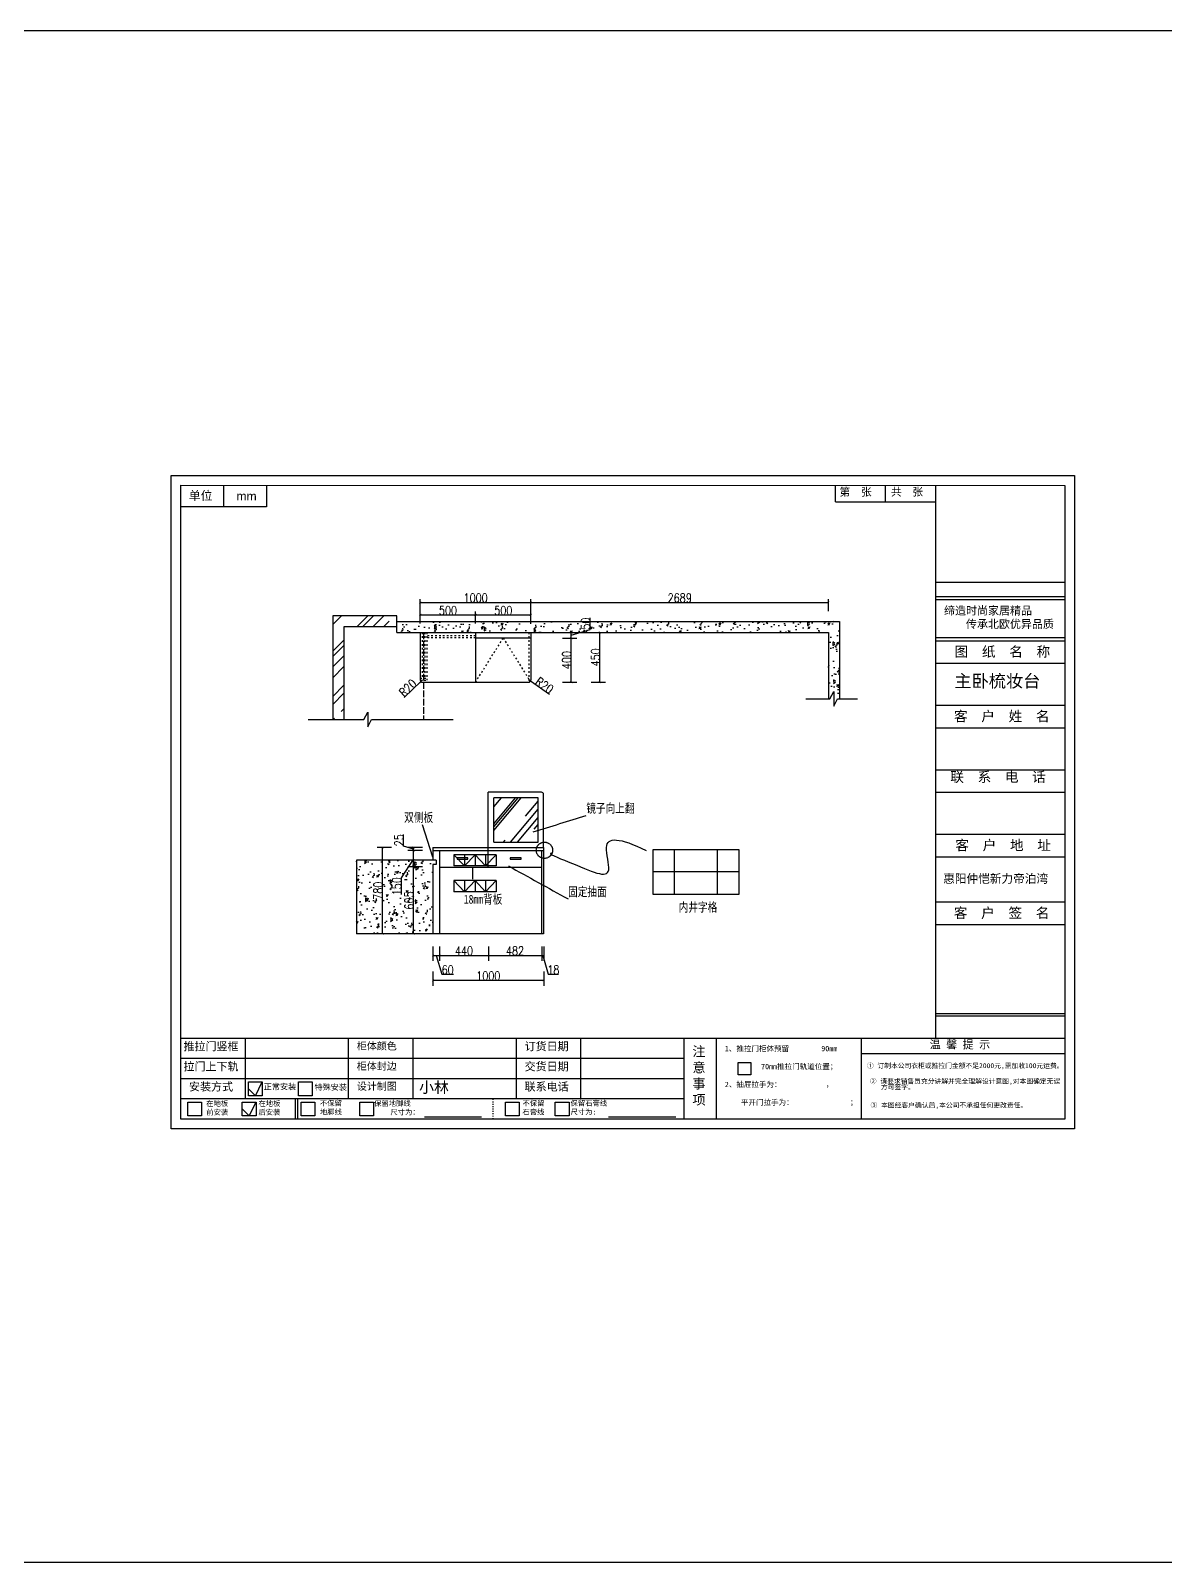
# Model space of a CAD drawing. Header units: millimetres. Extents: x 3255186 to 3429179, y -984851 to -941485.
# Drawn here: x 3359372 to 3369623, y -955326 to -941485 of the extents above; entities that cross this region are included whole.
import ezdxf

# ---------------------------------------------------------------- set-up
doc = ezdxf.new("R2010")
doc.units = ezdxf.units.MM
doc.header["$PDMODE"] = 35
for name, pattern in [('001', [70, 15, -20, 15, -20]), ('ACAD_ISO02W100', [15, 12, -3]), ('ACAD_ISO03W100', [30, 12, -18])]:
    doc.linetypes.add(name, pattern=pattern)
doc.layers.add('块', color=7, linetype='Continuous', lineweight=30)
doc.styles.add('DIM_FONT', font='SIMPLEX.shx', dxfattribs={"width": 0.8})
doc.styles.add('ROMANS', font='romans')
doc.styles.get("Standard").update_dxf_attribs({"font": 'acaderef.shx', "bigfont": 'bigfont.shx'})
doc.styles.add('新宋体', font='', dxfattribs={"height": 80})
doc.styles.add('标注用字体', font='', dxfattribs={"height": 70})
doc.styles.get('新宋体').set_extended_font_data('NSimSun')
doc.styles.get('标注用字体').set_extended_font_data('FangSong_GB2312')
doc.dimstyles.new('ISO-25', dxfattribs={"dimtxt": 80, "dimasz": 20, "dimexe": 30, "dimexo": 80, "dimtad": 1, "dimdec": 0, "dimtxsty": 'DIM_FONT', "dimblk": 'ARCHTICK', "dimcen": 2.5, "dimadec": 0, "dimazin": 0, "dimtfac": 1, "dimtdec": 0, "dimtmove": 1, "dimatfit": 3, "dimfxl": 80, "dimfxlon": 1, "dimarcsym": 0})

# ---------------------------------------------------------------- blocks, each defined once
blk = doc.blocks.new('_ArchTick')
at = {"color": 0, "linetype": 'ByBlock', "const_width": 0.15}
blk.add_lwpolyline([(-0.5, -0.5), (0.5, 0.5)], dxfattribs=at)
blk = doc.blocks.new('*D19')
at = {"color": 0, "lineweight": -2, "ltscale": 5}
for p, q in [((3363892, -946731), (3363892, -946621)), ((3363892, -946651), (3366581, -946651)), ((3366581, -946731), (3366581, -946621))]:
    blk.add_line(p, q, dxfattribs=at)
at = {"layer": 'Defpoints', "color": 0, "ltscale": 5}
for p in [(3366581, -946651), (3363892, -946923), (3366581, -946923)]:
    blk.add_point(p, dxfattribs=at)
at = {"color": 0, "lineweight": -2, "ltscale": 5, "xscale": 20, "yscale": 20, "zscale": 20, "rotation": 180}
blk.add_blockref('_ArchTick', (3363892, -946651), dxfattribs=at)
at = {"color": 0, "lineweight": -2, "ltscale": 5, "xscale": 20, "yscale": 20, "zscale": 20}
blk.add_blockref('_ArchTick', (3366581, -946651), dxfattribs=at)
at = {"color": 0, "ltscale": 5, "insert": (3365236, -946611), "char_height": 80, "attachment_point": 5, "style": 'DIM_FONT'}
blk.add_mtext('2689', dxfattribs=at)
blk = doc.blocks.new('*D20')
at = {"color": 0, "lineweight": -2, "ltscale": 5}
for p, q in [((3362892, -946731), (3362892, -946621)), ((3362892, -946651), (3363892, -946651)), ((3363892, -946731), (3363892, -946621))]:
    blk.add_line(p, q, dxfattribs=at)
at = {"layer": 'Defpoints', "color": 0, "ltscale": 5}
for p in [(3363892, -946651), (3362892, -946923), (3363892, -946923)]:
    blk.add_point(p, dxfattribs=at)
at = {"color": 0, "lineweight": -2, "ltscale": 5, "xscale": 20, "yscale": 20, "zscale": 20, "rotation": 180}
blk.add_blockref('_ArchTick', (3362892, -946651), dxfattribs=at)
at = {"color": 0, "lineweight": -2, "ltscale": 5, "xscale": 20, "yscale": 20, "zscale": 20}
blk.add_blockref('_ArchTick', (3363892, -946651), dxfattribs=at)
at = {"color": 0, "ltscale": 5, "insert": (3363392, -946611), "char_height": 80, "attachment_point": 5, "style": 'DIM_FONT'}
blk.add_mtext('1000', dxfattribs=at)
blk = doc.blocks.new('*D21')
at = {"color": 0, "linetype": 'Continuous', "lineweight": -2}
for p, q in [((3362911, -949042), (3362781, -949042)), ((3362831, -949647), (3362831, -949042)), ((3362911, -949647), (3362781, -949647))]:
    blk.add_line(p, q, dxfattribs=at)
at = {"layer": 'Defpoints', "color": 0}
for p in [(3362831, -949042), (3363067, -949042), (3363067, -949647)]:
    blk.add_point(p, dxfattribs=at)
at = {"color": 0, "lineweight": -2, "xscale": 20, "yscale": 20, "zscale": 20}
for p, rotation in [((3362831, -949042), 90), ((3362831, -949647), 270)]:
    blk.add_blockref('_ArchTick', p, dxfattribs=dict(at, rotation=rotation))
at = {"color": 0, "insert": (3362791, -949345), "char_height": 80, "attachment_point": 5, "rotation": 90, "style": 'DIM_FONT'}
blk.add_mtext('605', dxfattribs=at)
blk = doc.blocks.new('*D22')
at = {"color": 0, "linetype": 'Continuous', "lineweight": -2}
for p, q in [((3362911, -948892), (3362781, -948892)), ((3362831, -949042), (3362831, -948892)), ((3362831, -948967), (3362719, -949139)), ((3362911, -949042), (3362781, -949042)), ((3362719, -949139), (3362719, -949292))]:
    blk.add_line(p, q, dxfattribs=at)
at = {"layer": 'Defpoints', "color": 0}
for p in [(3362831, -948892), (3363067, -948892), (3363067, -949042)]:
    blk.add_point(p, dxfattribs=at)
at = {"color": 0, "lineweight": -2, "xscale": 20, "yscale": 20, "zscale": 20}
for p, rotation in [((3362831, -948892), 90), ((3362831, -949042), 270)]:
    blk.add_blockref('_ArchTick', p, dxfattribs=dict(at, rotation=rotation))
at = {"color": 0, "insert": (3362679, -949216), "char_height": 80, "attachment_point": 5, "rotation": 90, "style": 'DIM_FONT'}
blk.add_mtext('150', dxfattribs=at)
blk = doc.blocks.new('*D23')
at = {"color": 0, "linetype": 'Continuous', "lineweight": -2}
for p, q in [((3362740, -948853), (3362740, -948748)), ((3362831, -948880), (3362740, -948853)), ((3362911, -948867), (3362781, -948867)), ((3362911, -948892), (3362781, -948892)), ((3362831, -948892), (3362831, -948867))]:
    blk.add_line(p, q, dxfattribs=at)
at = {"layer": 'Defpoints', "color": 0}
for p in [(3362831, -948867), (3363066, -948867), (3363067, -948892)]:
    blk.add_point(p, dxfattribs=at)
at = {"color": 0, "lineweight": -2, "xscale": 20, "yscale": 20, "zscale": 20}
for p, rotation in [((3362831, -948867), 90), ((3362831, -948892), 270)]:
    blk.add_blockref('_ArchTick', p, dxfattribs=dict(at, rotation=rotation))
at = {"color": 0, "insert": (3362700, -948800), "char_height": 80, "attachment_point": 5, "rotation": 90, "style": 'DIM_FONT'}
blk.add_mtext('25', dxfattribs=at)
blk = doc.blocks.new('*D24')
at = {"color": 0, "linetype": 'Continuous', "lineweight": -2}
for p, q in [((3362632, -948867), (3362502, -948867)), ((3362552, -949647), (3362552, -948867)), ((3362632, -949647), (3362502, -949647))]:
    blk.add_line(p, q, dxfattribs=at)
at = {"layer": 'Defpoints', "color": 0}
for p in [(3362552, -948867), (3363007, -948867), (3363007, -949647)]:
    blk.add_point(p, dxfattribs=at)
at = {"color": 0, "lineweight": -2, "xscale": 20, "yscale": 20, "zscale": 20}
for p, rotation in [((3362552, -948867), 90), ((3362552, -949647), 270)]:
    blk.add_blockref('_ArchTick', p, dxfattribs=dict(at, rotation=rotation))
at = {"color": 0, "insert": (3362511, -949257), "char_height": 80, "attachment_point": 5, "rotation": 90, "style": 'DIM_FONT'}
blk.add_mtext('780', dxfattribs=at)
blk = doc.blocks.new('*D25')
at = {"color": 0, "linetype": 'Continuous', "lineweight": -2}
for p, q in [((3363007, -949761), (3363007, -949891)), ((3363067, -949761), (3363067, -949891)), ((3363007, -949841), (3363067, -949841)), ((3363037, -949841), (3363088, -950012)), ((3363088, -950012), (3363193, -950012))]:
    blk.add_line(p, q, dxfattribs=at)
at = {"layer": 'Defpoints', "color": 0}
for p in [(3363007, -949567), (3363067, -949567), (3363067, -949841)]:
    blk.add_point(p, dxfattribs=at)
at = {"color": 0, "lineweight": -2, "xscale": 20, "yscale": 20, "zscale": 20, "rotation": 180}
blk.add_blockref('_ArchTick', (3363007, -949841), dxfattribs=at)
at = {"color": 0, "lineweight": -2, "xscale": 20, "yscale": 20, "zscale": 20}
blk.add_blockref('_ArchTick', (3363067, -949841), dxfattribs=at)
at = {"color": 0, "insert": (3363140, -949971), "char_height": 80, "attachment_point": 5, "style": 'DIM_FONT'}
blk.add_mtext('60', dxfattribs=at)
blk = doc.blocks.new('*D26')
at = {"color": 0, "linetype": 'Continuous', "lineweight": -2}
for p, q in [((3363067, -949761), (3363067, -949891)), ((3363507, -949761), (3363507, -949891)), ((3363067, -949841), (3363507, -949841))]:
    blk.add_line(p, q, dxfattribs=at)
at = {"layer": 'Defpoints', "color": 0}
for p in [(3363507, -949032), (3363067, -949567), (3363507, -949841)]:
    blk.add_point(p, dxfattribs=at)
at = {"color": 0, "lineweight": -2, "xscale": 20, "yscale": 20, "zscale": 20, "rotation": 180}
blk.add_blockref('_ArchTick', (3363067, -949841), dxfattribs=at)
at = {"color": 0, "lineweight": -2, "xscale": 20, "yscale": 20, "zscale": 20}
blk.add_blockref('_ArchTick', (3363507, -949841), dxfattribs=at)
at = {"color": 0, "insert": (3363287, -949800), "char_height": 80, "attachment_point": 5, "style": 'DIM_FONT'}
blk.add_mtext('440', dxfattribs=at)
blk = doc.blocks.new('*D27')
at = {"color": 0, "linetype": 'Continuous', "lineweight": -2}
for p, q in [((3363507, -949761), (3363507, -949891)), ((3363989, -949761), (3363989, -949891)), ((3363507, -949841), (3363989, -949841))]:
    blk.add_line(p, q, dxfattribs=at)
at = {"layer": 'Defpoints', "color": 0}
for p in [(3363507, -949032), (3363989, -949531), (3363989, -949841)]:
    blk.add_point(p, dxfattribs=at)
at = {"color": 0, "lineweight": -2, "xscale": 20, "yscale": 20, "zscale": 20, "rotation": 180}
blk.add_blockref('_ArchTick', (3363507, -949841), dxfattribs=at)
at = {"color": 0, "lineweight": -2, "xscale": 20, "yscale": 20, "zscale": 20}
blk.add_blockref('_ArchTick', (3363989, -949841), dxfattribs=at)
at = {"color": 0, "insert": (3363748, -949800), "char_height": 80, "attachment_point": 5, "style": 'DIM_FONT'}
blk.add_mtext('482', dxfattribs=at)
blk = doc.blocks.new('*D28')
at = {"color": 0, "linetype": 'Continuous', "lineweight": -2}
for p, q in [((3363989, -949761), (3363989, -949891)), ((3364007, -949761), (3364007, -949891)), ((3363989, -949841), (3364007, -949841)), ((3363998, -949841), (3364049, -950012)), ((3364049, -950012), (3364142, -950012))]:
    blk.add_line(p, q, dxfattribs=at)
at = {"layer": 'Defpoints', "color": 0}
for p in [(3363989, -949531), (3364007, -949541), (3364007, -949841)]:
    blk.add_point(p, dxfattribs=at)
at = {"color": 0, "lineweight": -2, "xscale": 20, "yscale": 20, "zscale": 20, "rotation": 180}
blk.add_blockref('_ArchTick', (3363989, -949841), dxfattribs=at)
at = {"color": 0, "lineweight": -2, "xscale": 20, "yscale": 20, "zscale": 20}
blk.add_blockref('_ArchTick', (3364007, -949841), dxfattribs=at)
at = {"color": 0, "insert": (3364095, -949971), "char_height": 80, "attachment_point": 5, "style": 'DIM_FONT'}
blk.add_mtext('18', dxfattribs=at)
blk = doc.blocks.new('*D29')
at = {"color": 0, "linetype": 'Continuous', "lineweight": -2}
for p, q in [((3363007, -949987), (3363007, -950117)), ((3364007, -949987), (3364007, -950117)), ((3364007, -950067), (3363007, -950067))]:
    blk.add_line(p, q, dxfattribs=at)
at = {"layer": 'Defpoints', "color": 0}
for p in [(3363007, -949647), (3364007, -949647), (3363007, -950067)]:
    blk.add_point(p, dxfattribs=at)
at = {"color": 0, "lineweight": -2, "xscale": 20, "yscale": 20, "zscale": 20, "rotation": 180}
blk.add_blockref('_ArchTick', (3363007, -950067), dxfattribs=at)
at = {"color": 0, "lineweight": -2, "xscale": 20, "yscale": 20, "zscale": 20}
blk.add_blockref('_ArchTick', (3364007, -950067), dxfattribs=at)
at = {"color": 0, "insert": (3363507, -950026), "char_height": 80, "attachment_point": 5, "style": 'DIM_FONT'}
blk.add_mtext('1000', dxfattribs=at)
blk = doc.blocks.new('*D30')
at = {"color": 0, "linetype": 'Continuous', "lineweight": -2}
for p, q in [((3364427, -946897), (3364427, -946792)), ((3364176, -946923), (3364306, -946923)), ((3364176, -946973), (3364306, -946973)), ((3364256, -946948), (3364427, -946897)), ((3364256, -946973), (3364256, -946923))]:
    blk.add_line(p, q, dxfattribs=at)
at = {"layer": 'Defpoints', "color": 0}
for p in [(3363773, -946923), (3363773, -946973), (3364256, -946923)]:
    blk.add_point(p, dxfattribs=at)
at = {"color": 0, "lineweight": -2, "xscale": 20, "yscale": 20, "zscale": 20}
for p, rotation in [((3364256, -946923), 90), ((3364256, -946973), 270)]:
    blk.add_blockref('_ArchTick', p, dxfattribs=dict(at, rotation=rotation))
at = {"color": 0, "insert": (3364386, -946844), "char_height": 80, "attachment_point": 5, "rotation": 90, "style": 'DIM_FONT'}
blk.add_mtext('50', dxfattribs=at)
blk = doc.blocks.new('*D31')
at = {"color": 0, "linetype": 'Continuous', "lineweight": -2}
for p, q in [((3364176, -946973), (3364306, -946973)), ((3364256, -947373), (3364256, -946973)), ((3364176, -947373), (3364306, -947373))]:
    blk.add_line(p, q, dxfattribs=at)
at = {"layer": 'Defpoints', "color": 0}
for p in [(3363777, -946973), (3364256, -946973), (3363777, -947373)]:
    blk.add_point(p, dxfattribs=at)
at = {"color": 0, "lineweight": -2, "xscale": 20, "yscale": 20, "zscale": 20}
for p, rotation in [((3364256, -946973), 90), ((3364256, -947373), 270)]:
    blk.add_blockref('_ArchTick', p, dxfattribs=dict(at, rotation=rotation))
at = {"color": 0, "insert": (3364215, -947173), "char_height": 80, "attachment_point": 5, "rotation": 90, "style": 'DIM_FONT'}
blk.add_mtext('400', dxfattribs=at)
blk = doc.blocks.new('*D32')
at = {"color": 0, "linetype": 'Continuous', "lineweight": -2}
for p, q in [((3364435, -946923), (3364565, -946923)), ((3364515, -947373), (3364515, -946923)), ((3364435, -947373), (3364565, -947373))]:
    blk.add_line(p, q, dxfattribs=at)
at = {"layer": 'Defpoints', "color": 0}
for p in [(3363756, -946923), (3364515, -946923), (3363756, -947373)]:
    blk.add_point(p, dxfattribs=at)
at = {"color": 0, "lineweight": -2, "xscale": 20, "yscale": 20, "zscale": 20}
for p, rotation in [((3364515, -946923), 90), ((3364515, -947373), 270)]:
    blk.add_blockref('_ArchTick', p, dxfattribs=dict(at, rotation=rotation))
at = {"color": 0, "insert": (3364475, -947148), "char_height": 80, "attachment_point": 5, "rotation": 90, "style": 'DIM_FONT'}
blk.add_mtext('450', dxfattribs=at)
blk = doc.blocks.new('*D33')
at = {"color": 0, "linetype": 'Continuous', "lineweight": -2}
for p in [(3362747, -947512), (3362912, -947353)]:
    blk.add_line(p, (3362897, -947367), dxfattribs=at)
at = {"layer": 'Defpoints', "color": 0}
for p in [(3362897, -947367), (3362912, -947353)]:
    blk.add_point(p, dxfattribs=at)
at = {"color": 0, "lineweight": -2, "xscale": 20, "yscale": 20, "zscale": 20, "rotation": 44.11083806272474}
blk.add_blockref('_ArchTick', (3362897, -947367), dxfattribs=at)
at = {"color": 0, "insert": (3362780, -947424), "char_height": 80, "attachment_point": 5, "rotation": 44.1108, "style": 'DIM_FONT'}
blk.add_mtext('R20', dxfattribs=at)
blk = doc.blocks.new('*D34')
at = {"color": 0, "linetype": 'Continuous', "lineweight": -2}
for p in [(3363872, -947353), (3364060, -947482)]:
    blk.add_line(p, (3363888, -947364), dxfattribs=at)
at = {"layer": 'Defpoints', "color": 0}
for p in [(3363872, -947353), (3363888, -947364)]:
    blk.add_point(p, dxfattribs=at)
at = {"color": 0, "lineweight": -2, "xscale": 20, "yscale": 20, "zscale": 20, "rotation": 145.4867441732353}
blk.add_blockref('_ArchTick', (3363888, -947364), dxfattribs=at)
at = {"color": 0, "insert": (3364014, -947401), "char_height": 80, "attachment_point": 5, "rotation": 325.4867, "style": 'DIM_FONT'}
blk.add_mtext('R20', dxfattribs=at)
blk = doc.blocks.new('*D35')
at = {"color": 0, "lineweight": -2, "ltscale": 5}
for p, q in [((3362892, -946843), (3362892, -946734)), ((3362892, -946764), (3363392, -946764)), ((3363392, -946843), (3363392, -946734))]:
    blk.add_line(p, q, dxfattribs=at)
at = {"layer": 'Defpoints', "color": 0, "ltscale": 5}
for p in [(3363392, -946764), (3362892, -946923), (3363392, -946923)]:
    blk.add_point(p, dxfattribs=at)
at = {"color": 0, "lineweight": -2, "ltscale": 5, "xscale": 20, "yscale": 20, "zscale": 20, "rotation": 180}
blk.add_blockref('_ArchTick', (3362892, -946764), dxfattribs=at)
at = {"color": 0, "lineweight": -2, "ltscale": 5, "xscale": 20, "yscale": 20, "zscale": 20}
blk.add_blockref('_ArchTick', (3363392, -946764), dxfattribs=at)
at = {"color": 0, "ltscale": 5, "insert": (3363142, -946724), "char_height": 80, "attachment_point": 5, "style": 'DIM_FONT'}
blk.add_mtext('500', dxfattribs=at)
blk = doc.blocks.new('*D36')
at = {"color": 0, "lineweight": -2, "ltscale": 5}
for p, q in [((3363392, -946843), (3363392, -946734)), ((3363392, -946764), (3363892, -946764)), ((3363892, -946844), (3363892, -946734))]:
    blk.add_line(p, q, dxfattribs=at)
at = {"layer": 'Defpoints', "color": 0, "ltscale": 5}
for p in [(3363892, -946764), (3363392, -946923), (3363892, -946973)]:
    blk.add_point(p, dxfattribs=at)
at = {"color": 0, "lineweight": -2, "ltscale": 5, "xscale": 20, "yscale": 20, "zscale": 20, "rotation": 180}
blk.add_blockref('_ArchTick', (3363392, -946764), dxfattribs=at)
at = {"color": 0, "lineweight": -2, "ltscale": 5, "xscale": 20, "yscale": 20, "zscale": 20}
blk.add_blockref('_ArchTick', (3363892, -946764), dxfattribs=at)
at = {"color": 0, "ltscale": 5, "insert": (3363642, -946724), "char_height": 80, "attachment_point": 5, "style": 'DIM_FONT'}
blk.add_mtext('500', dxfattribs=at)
blk = doc.blocks.new('*D409')
at = {"color": 0, "lineweight": -2, "ltscale": 5}
for p, q in [((3374459, -946810), (3374489, -946810)), ((3374459, -946810), (3374459, -947410)), ((3374379, -947410), (3374489, -947410))]:
    blk.add_line(p, q, dxfattribs=at)
at = {"layer": 'Defpoints', "color": 0, "ltscale": 5}
for p in [(3374430, -946810), (3292697, -947410), (3374459, -947410)]:
    blk.add_point(p, dxfattribs=at)
at = {"color": 0, "lineweight": -2, "ltscale": 5, "xscale": 20, "yscale": 20, "zscale": 20}
for p, rotation in [((3374459, -946810), 90), ((3374459, -947410), 270)]:
    blk.add_blockref('_ArchTick', p, dxfattribs=dict(at, rotation=rotation))
at = {"color": 0, "ltscale": 5, "insert": (3374418, -947110), "char_height": 80, "attachment_point": 5, "rotation": 90, "style": 'DIM_FONT'}
blk.add_mtext('600', dxfattribs=at)
blk = doc.blocks.new('M')
for p, q in [((7224, 24106), (7224, 32333)), ((7224, 32333), (18599, 32332)), ((18599, 32332), (18599, 24106)), ((7346, 24228), (7345, 32211)), ((7345, 32211), (18477, 32210)), ((7886, 31941), (7886, 32211)), ((8426, 32211), (8426, 31941)), ((15589, 32004), (15589, 32211)), ((16220, 32004), (16220, 32211)), ((16852, 32210), (16852, 25243)), ((18477, 32210), (18477, 24228)), ((8426, 31941), (7345, 31941)), ((15589, 32004), (16852, 32004)), ((16852, 30991), (18477, 30991)), ((16852, 30810), (18477, 30810)), ((16852, 30770), (18477, 30770)), ((16852, 30294), (18477, 30294)), ((16852, 30253), (18477, 30253)), ((16852, 29969), (18477, 29969)), ((16852, 29440), (18477, 29440)), ((16852, 29156), (18477, 29156)), ((16852, 28628), (18477, 28628)), ((16852, 28343), (18477, 28343)), ((16852, 27815), (18477, 27815)), ((16852, 27531), (18477, 27531)), ((16852, 26962), (18477, 26962)), ((16852, 26677), (18477, 26677)), ((16852, 25557), (18477, 25557)), ((16852, 25527), (18477, 25527)), ((18477, 25243), (7346, 25243)), ((8159, 24482), (8159, 25243)), ((9459, 24482), (9459, 25243)), ((10272, 24482), (10272, 25243)), ((11572, 24482), (11572, 25243)), ((12385, 24482), (12385, 25243)), ((13685, 24228), (13685, 25243)), ((14091, 24228), (14091, 25243)), ((15913, 25243), (15913, 24232)), ((15916, 25243), (15916, 24232)), ((13685, 24989), (7346, 24989)), ((18477, 25050), (15913, 25050)), ((13685, 24736), (7346, 24736)), ((13685, 24482), (7346, 24482)), ((8792, 24228), (8792, 24482)), ((8819, 24228), (8819, 24482)), ((18477, 24228), (7346, 24228)), ((10414, 24254), (11133, 24254)), ((12734, 24254), (13581, 24254)), ((18599, 24106), (7224, 24106))]:
    blk.add_line(p, q)
at = {"color": 0, "ltscale": 5}
for p, q in [((8199, 24608), (8286, 24520)), ((8286, 24520), (8372, 24696)), ((8121, 24354), (8207, 24266)), ((8207, 24266), (8294, 24442))]:
    blk.add_line(p, q, dxfattribs=at)
at = {"linetype": 'ACAD_ISO03W100'}
blk.add_line((11279, 24228), (11279, 24482), dxfattribs=at)
at = {"lineweight": 25}
for points in [[(7434, 24442), (7607, 24442), (7607, 24266), (7434, 24266)], [(8120, 24442), (8293, 24442), (8293, 24266), (8120, 24266)], [(8861, 24442), (9034, 24442), (9034, 24266), (8861, 24266)], [(9601, 24442), (9774, 24442), (9774, 24266), (9601, 24266)], [(11433, 24442), (11606, 24442), (11606, 24266), (11433, 24266)], [(12062, 24442), (12235, 24442), (12235, 24266), (12062, 24266)]]:
    blk.add_lwpolyline(points, close=True, dxfattribs=at)
at = {"layer": '块'}
blk.add_lwpolyline([(14364, 24939), (14524, 24939), (14524, 24783), (14364, 24783)], close=True, dxfattribs=at)
at = {"layer": '块', "lineweight": 25}
for points in [[(8199, 24696), (8372, 24696), (8372, 24520), (8199, 24520)], [(8828, 24696), (9001, 24696), (9001, 24520), (8828, 24520)]]:
    blk.add_lwpolyline(points, close=True, dxfattribs=at)
at = {"char_height": 109.1, "attachment_point": 5}
for s, insert in [('{\\fSimSun|b0|i0|c134|p54;单位}', (7596, 32074)), ('{\\fArial|b0|i0|c0|p32;mm}', (8174, 32074))]:
    blk.add_mtext(s, dxfattribs=dict(at, insert=insert))
at = {"attachment_point": 1}
for s, insert, char_height, width in [('{\\fSimSun|b0|i0|c134|p54;第  张}', (15641, 32177), 99.06, 2286.9), ('{\\fSimSun|b0|i0|c134|p54;共  张}', (16289, 32178), 99.06, 2286.9), ('{\\fSimSun|b0|i0|c134|p2;缔造时尚家居精品\\P    传承北欧优异品质}', (16957, 30683), 101.58, 1676.49), ('{\\fSimSun|b0|i0|c134|p54;推拉门竖框}', (7380, 25194), 101.58, 748), ('{\\fSimSun|b0|i0|c134|p54;订货日期}', (11676, 25194), 101.58, 567.91), ('{\\fSimHei|b0|i0|c134|p2;注意事项}', (13789, 25141), 121.9, 119.08), ('{\\fSimSun|b0|i0|c134|p54;温 馨 提 示}', (16777, 25217), 101.58, 2345.16), ('{\\fSimSun|b0|i0|c134|p54;拉门上下轨}', (7380, 24940), 101.58, 748), ('{\\fSimSun|b0|i0|c134|p54;交货日期}', (11676, 24940), 101.58, 567.91), ('{\\fSimSun|b0|i0|c134|p54;安装方式}', (7450, 24686), 101.58, 567.91), ('{\\fSimSun|b0|i0|c134|p54;联系电话}', (11676, 24686), 101.58, 567.91), ('{\\fSimSun|b0|i0|c134|p54;正常安装}', (8390, 24672), 73.14, 538.56), ('{\\fSimSun|b0|i0|c134|p54;特殊安装}', (9029, 24665), 73.14, 538.56), ('{\\fSimSun|b0|i0|c134|p54;在地板\\P前安装}', (7666, 24456), 65.83, 645.46), ('{\\fSimSun|b0|i0|c134|p54;在地板\\P后安装}', (8324, 24456), 65.83, 645.46), ('{\\fSimSun|b0|i0|c134|p54;不保留\\P地脚线}', (9098, 24460), 65.83, 645.46), ('{\\fSimSun|b0|i0|c134|p54;保留地脚线\\P    尺寸为：}', (9780, 24458), 65.83, 801.54), ('{\\fSimSun|b0|i0|c134|p54;不保留\\P\\fSimSun|b0|i0|c134|p2;石膏线}', (11648, 24460), 65.83, 645.46), ('{\\fSimSun|b0|i0|c134|p54;保留\\fSimSun|b0|i0|c134|p2;石膏线\\P尺寸为:}', (12254, 24460), 65.83, 645.46)]:
    blk.add_mtext(s, dxfattribs=dict(at, insert=insert, char_height=char_height, width=width))
for s, insert, char_height, width, style in [('图  纸  名  称', (17091, 30178), 126.2, 1414.86, '新宋体'), ('客  户  姓  名', (17083, 29365), 126.2, 1414.86, '新宋体'), ('联  系  电  话', (17036, 28600), 126.2, 1756.25, '新宋体'), ('客  户  地  址', (17100, 27740), 126.2, 1414.86, '新宋体'), ('客  户  签  名', (17081, 26887), 126.2, 1414.86, '新宋体'), ('柜体颜色  ', (9563, 25194), 92.1, 1815.91, '新宋体'), ('{\\fSimSun|b0|i0|c134|p2;1、推拉门柜体预留        90mm           \\P       \\P         70mm推拉门轨道位置；\\P\\P2、抽屉拉手为：\\L           \\l，\\P   \\P    平开门拉手为：\\L              \\l；\\P               }', (14197, 25149), 67.72, 4207.93, '标注用字体'), ('{\\fSimSun|b0|i0|c134|p54;柜体封边}', (9563, 24940), 92.1, 1815.91, '新宋体'), ('{\\fSimSun|b0|i0|c134|p54;设计制图}', (9563, 24686), 92.1, 1815.91, '新宋体')]:
    blk.add_mtext(s, dxfattribs=dict(at, insert=insert, char_height=char_height, width=width, style=style))
at = {"char_height": 101.55, "attachment_point": 1, "style": 'ROMANS'}
for s, insert in [('{\\fSimSun|b0|i0|c134|p2;\\H0.8x;     \\H0.75x;    ① 订制本公司衣柜或推拉门金额不足2000元,需加收100元运费。\\P        }', (15519, 24930)), ('{\\fSimSun|b0|i0|c134|p2;\\P\\H0.6x;        \u3000 ② 请要求销售员充分讲解并完全理解设计意图,对本图确定无误}', (15508, 24904)), ('{\\fSimSun|b0|i0|c134|p2;\\P\\H0.6x;\\P           方可签字。}', (15638, 24931)), ('{\\fSimSun|b0|i0|c134|p2;\\P\\H0.6x;           ③ 本图经客户确认后,本公司不承担任何更改责任。}', (15508, 24602))]:
    blk.add_mtext(s, dxfattribs=dict(at, insert=insert))

msp = doc.modelspace()

# ---------------------------------------------------------------- hatches: boundary and pattern name
at = {"ltscale": 5}
h = msp.add_hatch(dxfattribs=at)
h.set_pattern_fill('AR-RROOF', color=4, scale=10, angle=45, style=0)
h.set_pattern_definition([(45, (84776.24, -33920), (215.526147, 574.736392), [3810, -508, 1270, -254]), (45, (84925.32, -33591.32), (-418.479935, 59.26969), [762, -83.82, 1524, -190.5]), (45, (84713.38, -33677.53), (813.6112046, 1054.282069), [2032, -355.6, 1016, -254])])
h.paths.add_polyline_path([(3362681.6, -946772.8), (3362101.6, -946772.8), (3362101.6, -947708.8), (3362201.6, -947708.8), (3362201.6, -946872.8), (3362681.6, -946872.8), (3362681.6, -946822.8)])
h = msp.add_hatch(dxfattribs=at)
h.set_pattern_fill('AR-CONC', color=256, angle=45, style=0)
h.set_pattern_definition([(95, (84746.24, -33920), (140.0946503, 117.5533794), [19.05, -209.55]), (40, (84746.24, -33920), (-160.017889, 110.177007), [15.24, -167.64]), (145.451, (84757.92, -33910.2), (-19.922158, 227.730237), [16.19, -178.09]), (91.1842, (84710.32, -33884.08), (221.410243, 161.953413), [28.575, -314.325]), (141.6356, (84728.77, -33870.58), (-7.086144, 342.826432), [24.285, -267.135]), (36.184, (84710.32, -33884.08), (-7.085572, 342.826385), [22.86, -251.46]), (66, (84737.26, -33875.1), (179.520551, 34.895268), [19.05, -209.55]), (11, (84737.26, -33875.1), (-86.539927, 173.941193), [15.24, -167.64]), (116.4514, (84752.22, -33872.19), (92.98004, 208.836456), [16.19, -178.09]), (82.5, (84746.245, -33920), (-57.6054691, 61.9734137), [0, -165.608, 0, -170.18, 0, -168.275]), (52.5, (84746.245, -33920), (-23.5897273, 118.0870003), [0, -97.028, 0, -161.798, 0, -64.135]), (12.5, (84706.19, -33960.05), (99.927863, 91.8261956), [0, -63.5, 0, -198.12, 0, -262.89]), (2.5, (84688.23, -33978.01), (86.7639044, 122.722393), [0, -82.55, 0, -131.572, 0, -186.69])])
h.paths.add_polyline_path([(3362681.6, -946822.8), (3362681.6, -946922.8), (3366580.6, -946922.8), (3366580.6, -947522.8), (3366593.3, -947522.8), (3366627.8, -947457.4), (3366627.8, -947588.2), (3366662.3, -947522.8), (3366680.6, -947522.8), (3366680.6, -946822.8)])
h = msp.add_hatch()
h.set_pattern_fill('AR-RROOF', color=252, scale=8, angle=50, style=0)
h.set_pattern_definition([(50, (1967793.1, -645800.23), (131.691542, 473.06695), [3048, -406.4, 1016, -203.2]), (50, (1967888.98, -645527.9), (-337.64255, 18.056977), [609.6, -67.056, 1219.2, -152.4]), (50, (1967726.09, -645611.38), (574.902745, 896.944877), [1625.6, -284.48, 812.8, -203.2])])
h.paths.add_polyline_path([(3363956.6, -948417.3), (3363556.6, -948417.3), (3363556.6, -948817.3), (3363956.6, -948817.3)])
h = msp.add_hatch(dxfattribs=at)
h.set_pattern_fill('AR-CONC', color=256, scale=10, angle=45, style=0)
h.set_pattern_definition([(95, (75426.5, -28824.9), (1400.9465, 1175.5338), [190.5, -2095.5]), (40, (75426.5, -28824.9), (-1600.1789, 1101.7701), [152.4, -1676.4]), (145.451, (75543.2, -28727), (-199.2216, 2277.3024), [161.9, -1780.9]), (91.1842, (75067.2, -28465.7), (2214.1024, 1619.5341), [285.75, -3143.25]), (141.6356, (75251.8, -28330.7), (-70.8614, 3428.2643), [242.85, -2671.35]), (36.184, (75067.2, -28465.7), (-70.8557, 3428.2639), [228.6, -2514.6]), (66, (75336.7, -28375.9), (1795.2055, 348.9527), [190.5, -2095.5]), (11, (75336.7, -28375.9), (-865.3993, 1739.4119), [152.4, -1676.4]), (116.4514, (75486.3, -28346.8), (929.8004, 2088.3646), [161.9, -1780.9]), (82.5, (75426.46, -28824.9), (-576.05469, 619.73414), [0, -1656.08, 0, -1701.8, 0, -1682.75]), (52.5, (75426.5, -28824.9), (-235.89727, 1180.87), [0, -970.28, 0, -1617.98, 0, -641.35]), (12.5, (75025.94, -29225.4), (999.27863, 918.26196), [0, -635, 0, -1981.2, 0, -2628.9]), (2.5, (74846.3, -29405), (867.63904, 1227.22393), [0, -825.5, 0, -1315.72, 0, -1866.9])])
h.paths.add_polyline_path([(3362316.6, -948979.3), (3362316.6, -949647.3), (3363006.6, -949647.3), (3363006.6, -949018.3), (3363036.6, -949018.3), (3363036.6, -948979.3)])
h = msp.add_hatch(dxfattribs=at)
h.set_pattern_fill('AR-CONC', color=252, angle=45, style=0)
h.set_pattern_definition([(95, (75426.46, -28824.9), (140.0946503, 117.5533794), [19.05, -209.55]), (40, (75426.46, -28824.9), (-160.017889, 110.177007), [15.24, -167.64]), (145.451, (75438.13, -28815.1), (-19.922158, 227.730237), [16.19, -178.09]), (91.1842, (75390.54, -28788.98), (221.410243, 161.953413), [28.575, -314.325]), (141.6356, (75408.99, -28775.48), (-7.086144, 342.826432), [24.285, -267.135]), (36.184, (75390.54, -28788.98), (-7.085572, 342.826385), [22.86, -251.46]), (66, (75417.48, -28780), (179.520551, 34.895268), [19.05, -209.55]), (11, (75417.48, -28780), (-86.539927, 173.941193), [15.24, -167.64]), (116.4514, (75432.44, -28777.09), (92.98004, 208.836456), [16.19, -178.09]), (82.5, (75426.456, -28824.9), (-57.6054691, 61.9734137), [0, -165.608, 0, -170.18, 0, -168.275]), (52.5, (75426.46, -28824.9), (-23.5897273, 118.0870003), [0, -97.028, 0, -161.798, 0, -64.135]), (12.5, (75386.405, -28864.95), (99.927863, 91.8261956), [0, -63.5, 0, -198.12, 0, -262.89]), (2.5, (75368.44, -28882.91), (86.7639044, 122.722393), [0, -82.55, 0, -131.572, 0, -186.69])])
h.paths.add_polyline_path([(3362316.6, -949647.3), (3363006.6, -949647.3), (3363006.6, -949018.3), (3363036.6, -949018.3), (3363036.6, -948979.3), (3362316.6, -948979.3)])

# ---------------------------------------------------------------- linework, layer by layer
for p, q in [((3362101.6, -946772.8), (3362101.6, -947708.8)), ((3362681.6, -946772.8), (3362101.6, -946772.8)), ((3362681.6, -946822.8), (3362681.6, -946772.8)), ((3362681.6, -946822.8), (3366680.6, -946822.8)), ((3362681.6, -946922.8), (3362681.6, -946822.8)), ((3366680.6, -946822.8), (3366680.6, -947522.8)), ((3362201.6, -946872.8), (3362201.6, -947708.8)), ((3362681.6, -946872.8), (3362201.6, -946872.8)), ((3362681.6, -946922.8), (3366580.6, -946922.8)), ((3366580.6, -946922.8), (3366580.6, -947522.8)), ((3365772.9, -948886.2, 2802), (3364992.9, -948886.2, 2802)), ((3364992.9, -948886.2, 2802), (3364992.9, -949286.2, 2802)), ((3365187.9, -949286.2, 2802), (3365187.9, -948886.2, 2802)), ((3365577.9, -949286.2, 2802), (3365577.9, -948886.2, 2802)), ((3365772.9, -949286.2, 2802), (3365772.9, -948886.2, 2802)), ((3365772.9, -949086.2, 2802), (3364992.9, -949086.2, 2802)), ((3364992.9, -949286.2, 2802), (3365772.9, -949286.2, 2802))]:
    msp.add_line(p, q, dxfattribs=at)
for p, q in [((3362891.6, -946922.8), (3362891.6, -947352.8)), ((3363391.6, -946922.8), (3363391.6, -947372.8)), ((3363391.6, -946972.8), (3363891.6, -946972.8)), ((3363891.6, -946922.8), (3363891.6, -947352.8)), ((3362911.6, -947372.8), (3363871.6, -947372.8)), ((3363006.6, -948867.3), (3364006.6, -948867.3)), ((3363006.6, -948867.3), (3363006.6, -948979.3)), ((3363006.6, -948892.3), (3364006.6, -948892.3)), ((3363066.6, -948892.3), (3363066.6, -949647.3)), ((3363506.6, -949042.3), (3363506.6, -948892.3)), ((3363988.6, -948892.3), (3363988.6, -949647.3)), ((3364006.6, -948867.3), (3364006.6, -949647.3)), ((3363036.6, -948979.3), (3362316.6, -948979.3)), ((3362316.6, -948979.3), (3362316.6, -949647.3)), ((3363036.6, -949018.3), (3363006.6, -949018.3)), ((3363006.6, -949018.3), (3363006.6, -949647.3)), ((3363036.6, -948979.3), (3363036.6, -949018.3)), ((3363066.6, -949042.3), (3363988.6, -949042.3)), ((3364006.6, -949647.3), (3362316.6, -949647.3))]:
    msp.add_line(p, q)
at = {"color": 251, "linetype": '001'}
for p, q in [((3362909.6, -946922.8), (3362909.6, -947334.8)), ((3362933.6, -946922.8), (3362933.6, -947334.8)), ((3362951.6, -946922.8), (3362951.6, -947352.8)), ((3363391.6, -946954.8), (3362951.6, -946954.8)), ((3363391.6, -946972.8), (3362951.6, -946972.8)), ((3363391.6, -947372.8), (3363641.6, -946972.8)), ((3363641.6, -946972.8), (3363885.8, -947366.9)), ((3363873.6, -946922.8), (3363873.6, -947352.8)), ((3362891.6, -947334.8), (3362951.6, -947334.8)), ((3362891.6, -947352.8), (3362951.6, -947352.8)), ((3363873.6, -947352.8), (3363891.6, -947352.8))]:
    msp.add_line(p, q, dxfattribs=at)
at = {"color": 252, "linetype": 'ACAD_ISO02W100', "ltscale": 5}
msp.add_line((3362921.6, -946922.8), (3362921.6, -947708.8), dxfattribs=at)
at = {"color": 252}
for p, q in [((3363986.6, -948367.3), (3363506.6, -948367.3)), ((3363506.6, -948892.3), (3363506.6, -948367.3)), ((3364006.6, -948867.3), (3364006.6, -948387.3)), ((3363956.6, -948417.3), (3363556.6, -948417.3)), ((3363556.6, -948817.3), (3363556.6, -948417.3)), ((3363956.6, -948817.3), (3363956.6, -948417.3))]:
    msp.add_line(p, q, dxfattribs=at)
at = {"color": 1}
for p, q in [((3363576.6, -948932.3), (3363196.6, -948932.3)), ((3363196.6, -948932.3), (3363196.6, -949032.3)), ((3363576.6, -948932.3), (3363576.6, -949032.3)), ((3363576.6, -949032.3), (3363196.6, -949032.3)), ((3363576.6, -949165.6), (3363196.6, -949165.6)), ((3363196.6, -949165.6), (3363196.6, -949265.6)), ((3363576.6, -949165.6), (3363576.6, -949265.6)), ((3363576.6, -949265.6), (3363196.6, -949265.6))]:
    msp.add_line(p, q, dxfattribs=at)
at = {"color": 1, "ltscale": 5}
for p, q in [((3363291.6, -948932.3), (3363291.6, -949032.3)), ((3363386.6, -948932.3), (3363386.6, -949032.3)), ((3363481.6, -948932.3), (3363481.6, -949032.3)), ((3363291.6, -949165.6), (3363291.6, -949265.6)), ((3363386.6, -949165.6), (3363386.6, -949265.6)), ((3363481.6, -949165.6), (3363481.6, -949265.6))]:
    msp.add_line(p, q, dxfattribs=at)
at = {"color": 251}
msp.add_line((3363556.6, -948817.3), (3363956.6, -948817.3), dxfattribs=at)
at = {"color": 6, "ltscale": 5}
msp.add_lwpolyline([(3255352.8, -941484.6), (3429179.2, -941484.6), (3429179.2, -955325.7), (3255352.8, -955325.7)], close=True, dxfattribs=at)
for points in [[(3366375.5, -947522.8), (3366593.3, -947522.8), (3366627.8, -947457.4), (3366627.8, -947588.2), (3366662.3, -947522.8), (3366841.5, -947522.8)], [(3361880.3, -947708.8), (3362383.6, -947708.8), (3362418.1, -947643.4), (3362418.1, -947774.2), (3362452.6, -947708.8), (3363189.1, -947708.8)]]:
    msp.add_lwpolyline(points)
at = {"color": 1, "ltscale": 5}
for points in [[(3363196.6, -948932.3), (3363291.6, -949032.3), (3363386.6, -948932.3), (3363481.6, -949032.3), (3363576.6, -948932.3)], [(3363196.6, -949165.6), (3363291.6, -949265.6), (3363386.6, -949165.6), (3363481.6, -949265.6), (3363576.6, -949165.6)]]:
    msp.add_lwpolyline(points, dxfattribs=at)
for points in [[(3363320.7, -948959.1), (3363227.6, -948959.1, 0.4142136), (3363225.7, -948961), (3363225.7, -948969.9, 0.4142136), (3363227.6, -948971.9), (3363320.7, -948971.9, 0.4142136), (3363322.6, -948969.9), (3363322.6, -948961, 0.4142136)], [(3363800.5, -948959.1), (3363707.4, -948959.1, 0.4142136), (3363705.5, -948961), (3363705.5, -948969.9, 0.4142136), (3363707.4, -948971.9), (3363800.5, -948971.9, 0.4142136), (3363802.4, -948969.9), (3363802.4, -948961, 0.4142136)]]:
    msp.add_lwpolyline(points, format="xyb", close=True)
at = {"color": 0, "linetype": 'ACAD_ISO02W100'}
msp.add_circle((3364013.8, -948891), 73.7, dxfattribs=at)
for centre, start, end in [((3362911.6, -947352.8), 180, 270), ((3363871.6, -947352.8), 270, 0)]:
    msp.add_arc(centre, 20, start, end)
at = {"color": 252}
msp.add_arc((3363986.6, -948387.3), 20, 0, 90, dxfattribs=at)
at = {"color": 0}
msp.add_open_spline([(3364082.8, -948916.7), (3364029, -948917.5), (3364381.8, -949050.4), (3364659.2, -949194.3), (3364516.3, -948762.2), (3364691.2, -948776.2), (3364932.4, -948891.7)], degree=3, knots=[0, 0, 0, 0, 161.4498593, 532.3204004, 735.2241009, 1076.5182161, 1076.5182161, 1076.5182161, 1076.5182161], dxfattribs=at)

# ---------------------------------------------------------------- block references
at = {"xscale": 0.7173527960549109, "yscale": 0.7173527962149819, "zscale": 0.71735279616}
msp.add_blockref('M', (3355459.2, -968699.4), dxfattribs=at)

# ---------------------------------------------------------------- texts
at = {"lineweight": 13, "insert": (3367717.1, -947304.6), "char_height": 113.99, "width": 2313.099, "attachment_point": 1, "style": '新宋体'}
msp.add_mtext('主卧梳妆台', dxfattribs=at)
at = {"linetype": 'ByBlock', "char_height": 80, "width": 498.845, "attachment_point": 1, "style": 'DIM_FONT'}
for s, insert in [('{\\fSimSun|b0|i0|c134|p2;镜子向上翻}', (3364391.9, -948471.4)), ('{\\fSimSun|b0|i0|c134|p2;双侧板}', (3362746.9, -948554.7)), ('{\\fSimSun|b0|i0|c134|p2;固定抽面}', (3364227.2, -949226.1)), ('{\\fSimSun|b0|i0|c134|p2;18mm背板}', (3363285.5, -949293.4)), ('{\\fSimSun|b0|i0|c134|p2;内井字格}', (3365226.5, -949365.7))]:
    msp.add_mtext(s, dxfattribs=dict(at, insert=insert))
at = {"attachment_point": 1}
for s, insert, char_height, width in [('{\\fSimSun|b0|i0|c134|p2;惠阳仲恺新力帝泊湾}', (3367616.3, -949108.9), 77.253, 1646.266), ('{\\fSimSun|b0|i0|c134|p2;小林}', (3362881.7, -950983.8), 98.498, 1371.889)]:
    msp.add_mtext(s, dxfattribs=dict(at, insert=insert, char_height=char_height, width=width))

# ---------------------------------------------------------------- dimensions: what is measured, and where the dimension line sits
at = {"ltscale": 5}
for base, p1, p2, picture, middle in [((3363891.6, -946651.3), (3362891.6, -946922.8), (3363891.6, -946922.8), '*D20', (3363391.6, -946610.7)), ((3366580.6, -946651.3), (3363891.6, -946922.8), (3366580.6, -946922.8), '*D19', (3365236.1, -946610.7)), ((3363391.6, -946764.4), (3362891.6, -946922.8), (3363391.6, -946922.8), '*D35', (3363141.6, -946723.8)), ((3363891.6, -946764.4), (3363391.6, -946922.8), (3363891.6, -946972.8), '*D36', (3363641.6, -946723.8))]:
    dim = msp.add_linear_dim(base=base, p1=p1, p2=p2, dimstyle='ISO-25', dxfattribs=at)
    dim.commit()
    dim.dimension.update_dxf_attribs({"geometry": picture, "text_midpoint": middle})
dim = msp.add_linear_dim(base=(3374459, -947410), p1=(3374429.6, -946810), p2=(3292697, -947410), angle=90, dimstyle='ISO-25', dxfattribs=at)
dim.commit()
dim.dimension.update_dxf_attribs({"geometry": '*D409', "text_midpoint": (3374418.4, -947110)})
for base, p1, p2, picture, middle in [((3364255.8, -946922.8), (3363773, -946972.8), (3363773, -946922.8), '*D30', (3364386.1, -946895.9)), ((3364515.1, -946922.8), (3363756.1, -947372.8), (3363756.1, -946922.8), '*D32', (3364474.5, -947147.8)), ((3364255.8, -946972.8), (3363777.2, -947372.8), (3363777.2, -946972.8), '*D31', (3364215.2, -947172.8)), ((3362831.2, -948867.3), (3363066.6, -948892.3), (3363066.1, -948867.3), '*D23', (3362699.6, -948851.9)), ((3362551.6, -948867.3), (3363006.6, -949647.3), (3363006.6, -948867.3), '*D24', (3362511, -949257.3)), ((3362831.2, -949042.3), (3363066.6, -949647.3), (3363066.6, -949042.3), '*D21', (3362790.5, -949344.8))]:
    dim = msp.add_linear_dim(base=base, p1=p1, p2=p2, angle=90, dimstyle='ISO-25', override={"dimexe": 50, "dimexo": 60, "dimarcsym": 1})
    dim.commit()
    dim.dimension.update_dxf_attribs({"geometry": picture, "text_midpoint": middle})
for center, mpoint, picture, middle in [((3362911.6, -947352.8), (3362897.2, -947366.7), '*D33', (3362779.6, -947424.2)), ((3363871.6, -947352.8), (3363888.1, -947364.1), '*D34', (3364013.6, -947401.2))]:
    dim = msp.add_radius_dim(center=center, mpoint=mpoint, dimstyle='ISO-25', override={"dimexe": 50, "dimexo": 60, "dimarcsym": 1})
    dim.commit()
    dim.dimension.update_dxf_attribs({"geometry": picture, "text_midpoint": middle})
dim = msp.add_linear_dim(base=(3362831.2, -948892.3), p1=(3363066.6, -949042.3), p2=(3363066.6, -948892.3), angle=90, dimstyle='ISO-25', override={"dimexe": 50, "dimexo": 60, "dimarcsym": 1})
dim.commit()
dim.dimension.update_dxf_attribs({"geometry": '*D22', "text_midpoint": (3362719.4, -949139.4), "dimtype": 128})
for base, p1, p2, picture, middle in [((3363506.6, -949840.8), (3363066.6, -949566.6), (3363506.6, -949032.3), '*D26', (3363286.6, -949800.2)), ((3363988.6, -949840.8), (3363506.6, -949032.3), (3363988.6, -949530.8), '*D27', (3363747.6, -949800.2)), ((3363066.6, -949840.8), (3363006.6, -949566.6), (3363066.6, -949566.6), '*D25', (3363088.5, -949971.2)), ((3364006.6, -949840.8), (3363988.6, -949530.8), (3364006.6, -949541.3), '*D28', (3364049.5, -949971.2)), ((3363006.6, -950066.8), (3364006.6, -949647.3), (3363006.6, -949647.3), '*D29', (3363506.6, -950026.2))]:
    dim = msp.add_linear_dim(base=base, p1=p1, p2=p2, dimstyle='ISO-25', override={"dimexe": 50, "dimexo": 60, "dimarcsym": 1})
    dim.commit()
    dim.dimension.update_dxf_attribs({"geometry": picture, "text_midpoint": middle})

# ---------------------------------------------------------------- leaders
for points in [[(3363006.6, -948952), (3362912.6, -948661.9)], [(3363364.3, -949042.2), (3363364.3, -949150.8)]]:
    msp.add_leader(points, dimstyle='ISO-25', override={"dimgap": 0.625, "dimtad": 0}, dxfattribs=at)
at = {"linetype": 'ByBlock', "path_type": 1}
for points in [[(3363912.8, -948725), (3364391.9, -948576.2)], [(3363689.1, -949032.3), (3364227.2, -949331)]]:
    msp.add_leader(points, dimstyle='ISO-25', override={"dimexe": 60, "dimexo": 60, "dimgap": 0.625, "dimtad": 0, "dimarcsym": 2}, dxfattribs=at)

doc.saveas('drawing.dxf')
